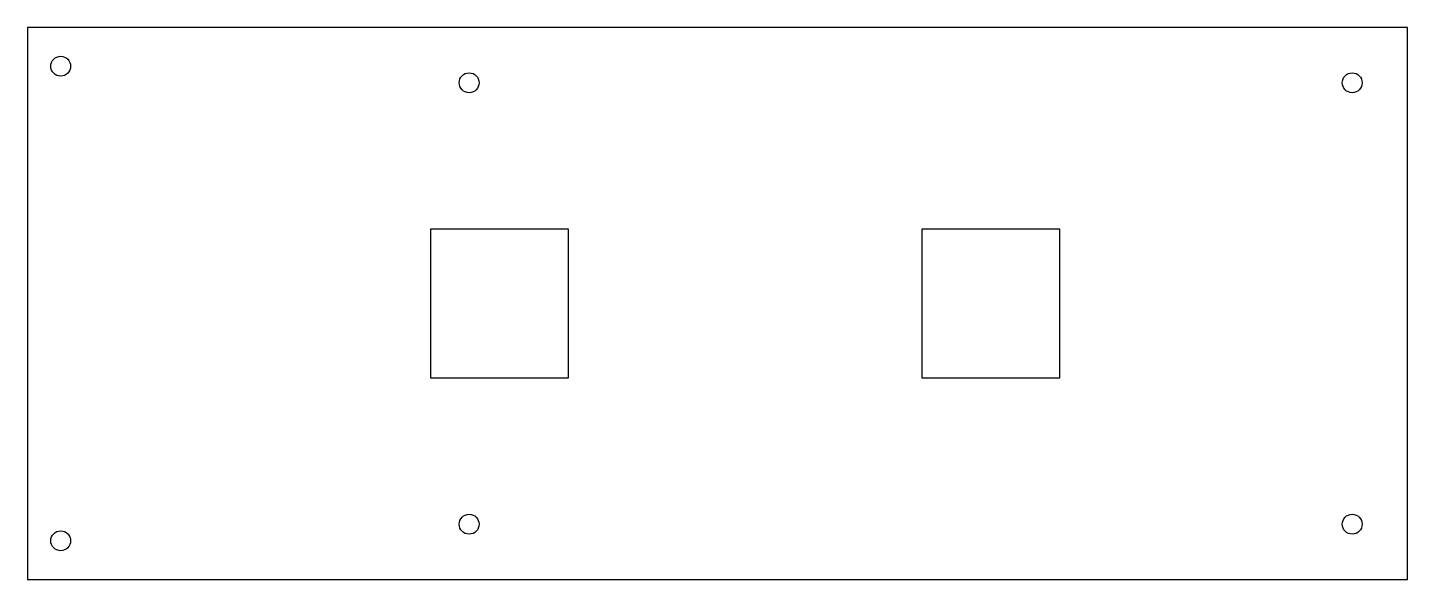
# Model space of a CAD drawing. Header units: millimetres. Extents: x 0 to 250, y 0 to 100.
import ezdxf

# ---------------------------------------------------------------- set-up
doc = ezdxf.new("R2010")
doc.units = ezdxf.units.MM

msp = doc.modelspace()

# ---------------------------------------------------------------- linework, layer by layer
at = {"color": 7, "linetype": 'Continuous', "lineweight": 25}
for p, q in [((0, 100), (0, 0)), ((250, 100), (0, 100)), ((250, 0), (250, 100)), ((73, 63.5), (73, 36.5)), ((98, 63.5), (73, 63.5)), ((98, 36.5), (98, 63.5)), ((162, 63.5), (162, 36.5)), ((187, 63.5), (162, 63.5)), ((187, 36.5), (187, 63.5)), ((73, 36.5), (98, 36.5)), ((162, 36.5), (187, 36.5)), ((0, 0), (250, 0))]:
    msp.add_line(p, q, dxfattribs=at)
for centre in [(6, 93), (80, 90), (240, 90), (80, 10), (240, 10), (6, 7)]:
    msp.add_circle(centre, 1.8, dxfattribs=at)

doc.saveas('drawing.dxf')
